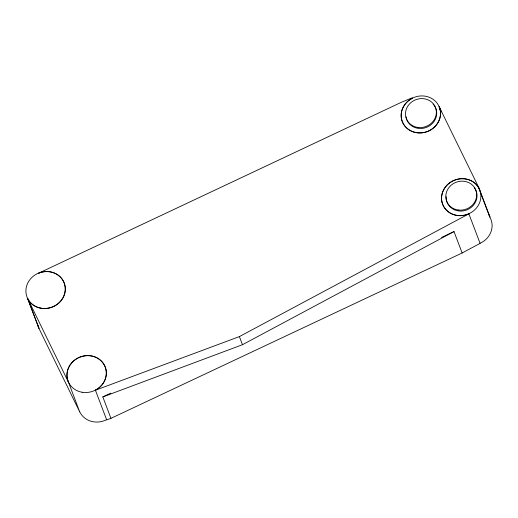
<?xml version="1.0" encoding="UTF-8"?>
<svg xmlns="http://www.w3.org/2000/svg" width="518" height="518" viewBox="0 0 518 518"><rect width="100%" height="100%" fill="white"/><g stroke="black" fill="none" stroke-linecap="round" stroke-linejoin="round"><path stroke-width="0.78" d="M95.416 390.229L239.387 336.596L468.881 213.843L480.095 243.382L462.14 252.985L110.956 418.343L106.714 419.93L95.416 390.229A19.885 18.279 -20.8 0 0 104.481 365.358A19.885 18.279 -20.8 0 0 78.645 357.718A19.885 18.279 -20.8 0 0 68.525 382.278L27.817 298.892A19.885 18.279 -20.8 0 0 53.652 306.52A19.885 18.279 -20.8 0 0 63.766 281.96A19.885 18.279 -20.8 0 0 38.345 273.323L401.748 102.111L412.237 97.811L412.451 98.252A19.885 18.279 -20.8 0 0 402.875 122.96A19.885 18.279 -20.8 0 0 428.483 131.119A19.885 18.279 -20.8 0 0 439.173 106.766L478.781 187.548L489.996 217.087L488.591 214.199M110.956 418.343L102.817 396.917L242.469 344.71L454.001 231.565L462.14 252.985M468.881 213.843A19.885 18.279 -20.8 0 1 443.343 205.853A19.885 18.279 -20.8 0 1 452.512 181.151A19.885 18.279 -20.8 0 1 478.613 187.626L478.781 187.548M102.817 396.917L110.865 393.13M441.563 237.425L454.001 231.565M478.613 187.626L479.778 190.695M480.011 191.31L481.876 196.212M482.109 196.827L484.9 204.183M485.133 204.798L487.464 210.93M487.697 211.538L488.396 213.377M488.629 213.992L489.096 215.223M489.329 215.831L489.795 217.061A19.885 18.279 -20.8 0 1 480.056 243.279M439.309 106.702L441.271 111.869M439.173 106.766L440.319 109.784M239.387 336.596L242.469 344.71M68.525 382.278L79.688 411.842L38.98 328.451L27.758 298.918M27.817 298.892L38.999 328.321A19.885 18.279 -20.8 0 1 37.4 323.653M106.591 419.664A19.885 18.279 -20.8 0 1 79.701 411.706M474.3 187.704A15.592 14.336 -20.8 0 1 465.74 210.302A15.592 14.336 -20.8 0 1 446.166 196.555M433.1 104.086A15.592 14.336 -20.8 0 1 427.57 126.904A15.592 14.336 -20.8 0 1 405.989 116.854M456.701 215.333A19.885 18.279 -20.8 0 0 480.056 190.812A19.885 18.279 -20.8 0 0 446.859 185.243A19.885 18.279 -20.8 0 0 456.701 215.333M415.682 132.485A19.885 18.279 -20.8 0 0 439.847 108.657A19.885 18.279 -20.8 0 0 406.928 102.046A19.885 18.279 -20.8 0 0 415.682 132.485M82.122 392.255A19.885 18.279 -20.8 0 0 105.478 367.735A19.885 18.279 -20.8 0 0 72.28 362.166A19.885 18.279 -20.8 0 0 82.122 392.255M40.449 308.074A19.885 18.279 -20.8 0 0 64.614 284.246A19.885 18.279 -20.8 0 0 31.695 277.635A19.885 18.279 -20.8 0 0 40.449 308.074M458.255 210.017A15.592 14.336 -20.8 0 0 475.841 190.197A15.592 14.336 -20.8 0 0 449.598 186.745A15.592 14.336 -20.8 0 0 458.255 210.017M417.948 127.447A15.592 14.336 -20.8 0 0 435.534 107.634A15.592 14.336 -20.8 0 0 409.291 104.183A15.592 14.336 -20.8 0 0 417.948 127.447"/></g></svg>
